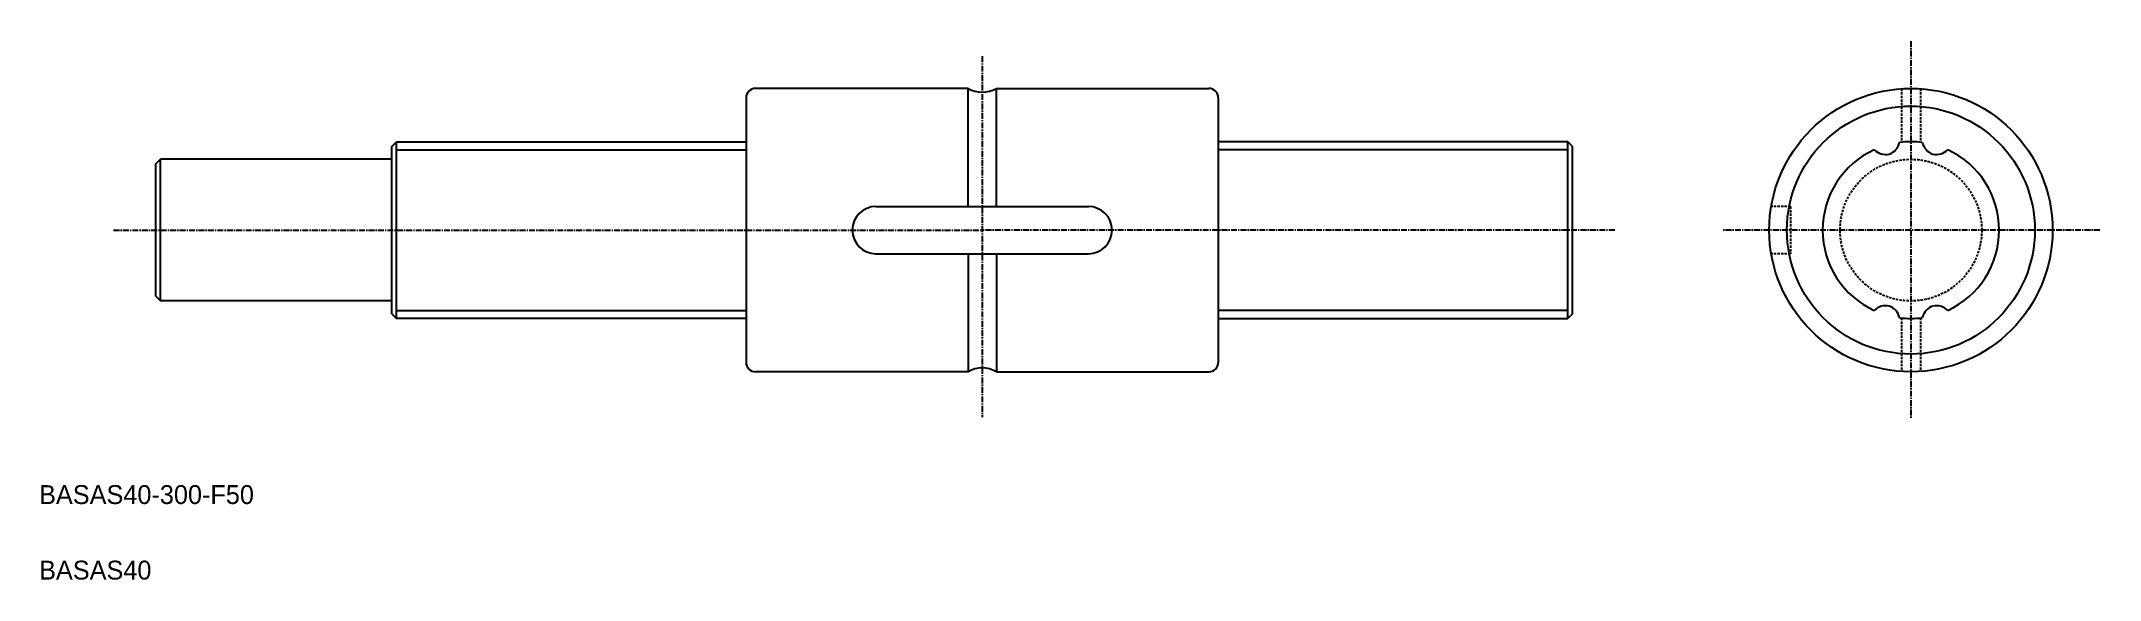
# Model space of a CAD drawing. Extents: x 30 to 466, y 52 to 166.
import ezdxf

# ---------------------------------------------------------------- set-up
doc = ezdxf.new("R2010")
doc.units = 0
doc.linetypes.add('CENTER', pattern=[2, 1.25, -0.25, 0.25, -0.25])
doc.linetypes.add('DASHED', pattern=[0.75, 0.5, -0.25])
doc.layers.get('0').update_dxf_attribs({"linetype": 'CONTINUOUS'})
doc.layers.add('CENTER', color=1, linetype='CENTER')

msp = doc.modelspace()

# ---------------------------------------------------------------- linework, layer by layer
at = {"color": 7, "linetype": 'CONTINUOUS'}
for p, q in [((179.6, 154.22), (179.6, 98.22)), ((226.6, 156.22), (181.6, 156.22)), ((226.6, 131.22), (226.6, 156.22)), ((232.6, 156.22), (277.6, 156.22)), ((232.6, 131.22), (232.6, 156.22)), ((279.6, 154.22), (279.6, 98.22)), ((104.6, 143.92), (105.6, 144.92)), ((104.6, 108.52), (104.6, 143.92)), ((105.6, 144.92), (179.6, 144.92)), ((105.6, 107.52), (105.6, 144.92)), ((353.6, 144.92), (279.6, 144.92)), ((353.6, 107.52), (353.6, 144.92)), ((354.6, 143.92), (353.6, 144.92)), ((354.6, 108.52), (354.6, 143.92)), ((54.6, 140.22), (55.6, 141.22)), ((54.6, 112.22), (54.6, 140.22)), ((104.6, 141.22), (55.6, 141.22)), ((55.6, 111.22), (55.6, 141.22)), ((105.6, 143.22), (179.6, 143.22)), ((353.6, 143.22), (279.6, 143.22)), ((207.1, 131.22), (252.1, 131.22)), ((207.1, 121.22), (252.1, 121.22)), ((226.6, 121.22), (226.6, 96.22)), ((232.6, 121.22), (232.6, 96.22)), ((54.6, 112.22), (55.6, 111.22)), ((104.6, 111.22), (55.6, 111.22)), ((105.6, 109.23), (179.6, 109.23)), ((353.6, 109.23), (279.6, 109.23)), ((104.6, 108.52), (105.6, 107.52)), ((179.6, 107.52), (105.6, 107.52)), ((279.6, 107.52), (353.6, 107.52)), ((354.6, 108.52), (353.6, 107.52)), ((226.6, 96.22), (181.6, 96.22)), ((232.6, 96.22), (277.6, 96.22))]:
    msp.add_line(p, q, dxfattribs=at)
at = {"color": 3, "linetype": 'DASHED'}
for p, q in [((424.27, 156.16), (424.27, 144.82)), ((428.27, 156.16), (428.27, 144.82)), ((400.77, 131.22), (396.69, 131.22)), ((400.77, 131.22), (400.77, 121.22)), ((400.77, 121.22), (396.69, 121.22)), ((424.27, 107.63), (424.27, 96.29)), ((428.27, 107.63), (428.27, 96.29))]:
    msp.add_line(p, q, dxfattribs=at)
at = {"color": 7, "linetype": 'CONTINUOUS'}
for radius in [30, 26.25]:
    msp.add_circle((426.27, 126.22), radius, dxfattribs=at)
at = {"color": 3, "linetype": 'DASHED'}
msp.add_circle((426.27, 126.22), 15, dxfattribs=at)
at = {"color": 7, "linetype": 'CONTINUOUS'}
for centre, radius, start, end in [((181.6, 154.22), 2, 90, 180), ((229.6, 161.42), 6, 239.9999, 300), ((277.6, 154.22), 2, 0, 90), ((420.43, 145.63), 3.55, 290.281, 345.9616), ((426.27, 126.22), 18.7, 82.6368, 97.3632), ((432.12, 145.63), 3.55, 194.0384, 249.719), ((426.27, 126.22), 18.7, 114.6368, 245.3631), ((420.94, 145.78), 3.55, 226.0384, 281.719), ((431.61, 145.78), 3.55, 258.281, 313.9616), ((426.27, 126.22), 18.7, 294.6368, 65.3631), ((207.1, 126.22), 5, 90, 270), ((252.1, 126.22), 5, 270, 90), ((420.94, 106.67), 3.55, 78.281, 133.9616), ((420.43, 106.82), 3.55, 14.0384, 69.719), ((432.12, 106.82), 3.55, 110.281, 165.9616), ((431.61, 106.67), 3.55, 46.0384, 101.719), ((426.27, 126.22), 18.7, 262.6368, 277.3632), ((181.6, 98.22), 2, 180, 270), ((229.6, 91.03), 6, 60, 120), ((277.6, 98.22), 2, 270, 0)]:
    msp.add_arc(centre, radius, start, end, dxfattribs=at)
at = {"layer": 'CENTER', "color": 1, "linetype": 'CENTER'}
for p, q in [((426.27, 166.22), (426.27, 86.22)), ((229.6, 163.02), (229.6, 86.62)), ((45.65, 126.22), (229.6, 126.22)), ((363.54, 126.22), (229.6, 126.22)), ((466.27, 126.22), (386.27, 126.22))]:
    msp.add_line(p, q, dxfattribs=at)

# ---------------------------------------------------------------- texts
at = {"color": 7, "linetype": 'CONTINUOUS'}
for s, p in [('BASAS40-300-F50', (29.89, 68.22)), ('BASAS40', (29.89, 52.23))]:
    msp.add_text(s, height=4, dxfattribs=at).set_placement(p)

doc.saveas('drawing.dxf')
